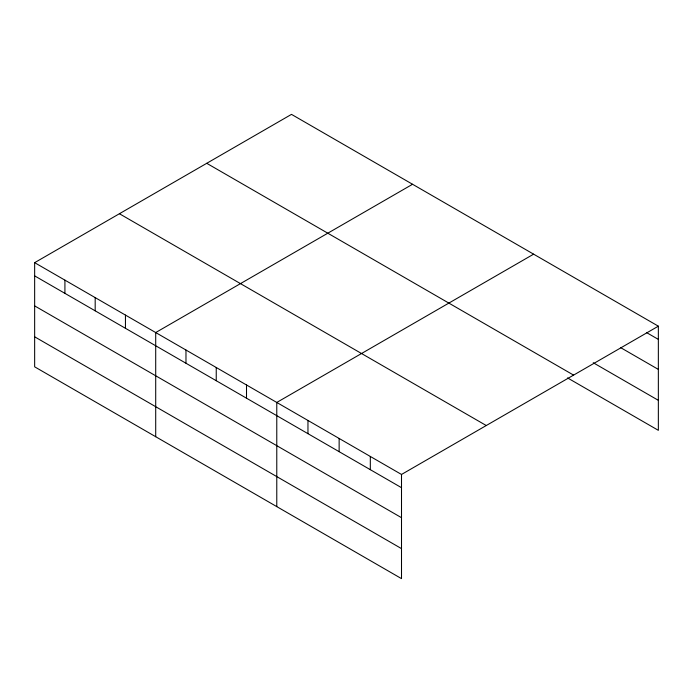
<?xml version="1.0" encoding="UTF-8"?>
<svg xmlns="http://www.w3.org/2000/svg" width="693" height="693" viewBox="0 0 693 693"><rect width="100%" height="100%" fill="white"/><g stroke="black" fill="none" stroke-linecap="round" stroke-linejoin="round"><path stroke-width="1.04" d="M401.507 517.688L401.507 474.462L34.65 262.664L34.65 366.822L401.507 578.629L401.507 517.688L34.65 305.89M34.65 262.664L291.493 114.371L658.35 326.178L658.35 430.336L567.55 377.919M412.56 184.269L155.708 332.553L155.708 436.72M533.619 254.166L276.776 402.451L276.776 506.609M401.507 474.462L658.35 326.178M646.43 332.51L658.35 339.388M620.746 347.695L658.35 369.404M593.234 362.734L658.35 400.329M206.739 163.305L573.587 375.112M119.413 213.73L486.261 425.528M34.65 275.875L401.507 487.681M34.65 336.807L401.507 548.613M370.322 456.462L370.322 469.672M339.137 438.461L339.137 451.671M307.961 420.452L307.961 433.671M246.509 384.979L246.509 398.189M216.242 367.507L216.242 380.717M185.975 350.034L185.975 363.245M125.45 315.081L125.45 328.3M95.184 297.609L95.184 310.828M64.917 280.137L64.917 293.347"/></g></svg>
